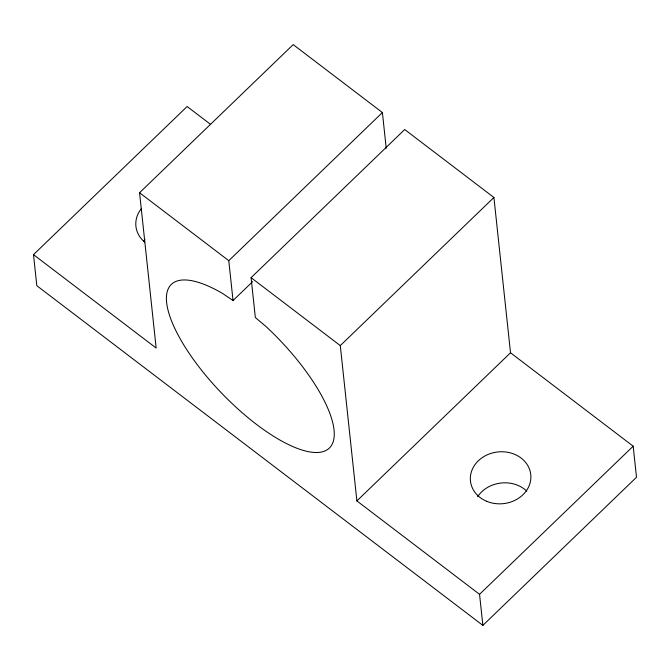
<?xml version="1.0" encoding="UTF-8"?>
<svg xmlns="http://www.w3.org/2000/svg" width="670" height="670" viewBox="0 0 670 670"><rect width="100%" height="100%" fill="white"/><g stroke="black" fill="none" stroke-linecap="round" stroke-linejoin="round"><path stroke-width="1" d="M252.615 281.651L233.034 300.529L222.641 293.502A113.724 39.346 46 0 0 185.364 347.479A113.724 39.346 46 0 0 322.379 451.823A113.724 39.346 46 0 0 265.931 326.466L255.337 317.513L251.083 277.665L404.705 129.536L493.916 197.474L510.515 352.78L633.183 446.195L636.5 477.258L482.869 625.386L36.817 285.705L33.5 254.642L187.131 106.513L210.338 124.193M33.5 254.642L156.16 348.057L139.569 192.742L293.192 44.614L382.403 112.552L386.23 148.313M233.034 300.529L228.78 260.68L382.403 112.552M482.869 625.386L479.553 594.323L356.884 500.909L340.293 345.594L493.916 197.474M356.884 500.909L510.515 352.78M479.553 594.323L633.183 446.195M139.569 192.742L228.78 260.68M251.083 277.665L340.293 345.594M477.626 496.705A30.326 25.996 -6.1 0 1 526.779 491.135M144.77 242.146A30.326 25.996 -6.1 0 1 141.613 208.37M143.665 241.091A30.326 25.996 -6.1 0 1 144.938 239.433M486.596 501.269A30.326 25.996 -6.1 0 0 530.866 475.842A30.326 25.996 -6.1 0 0 484.368 456.278A30.326 25.996 -6.1 0 0 486.596 501.269"/></g></svg>
